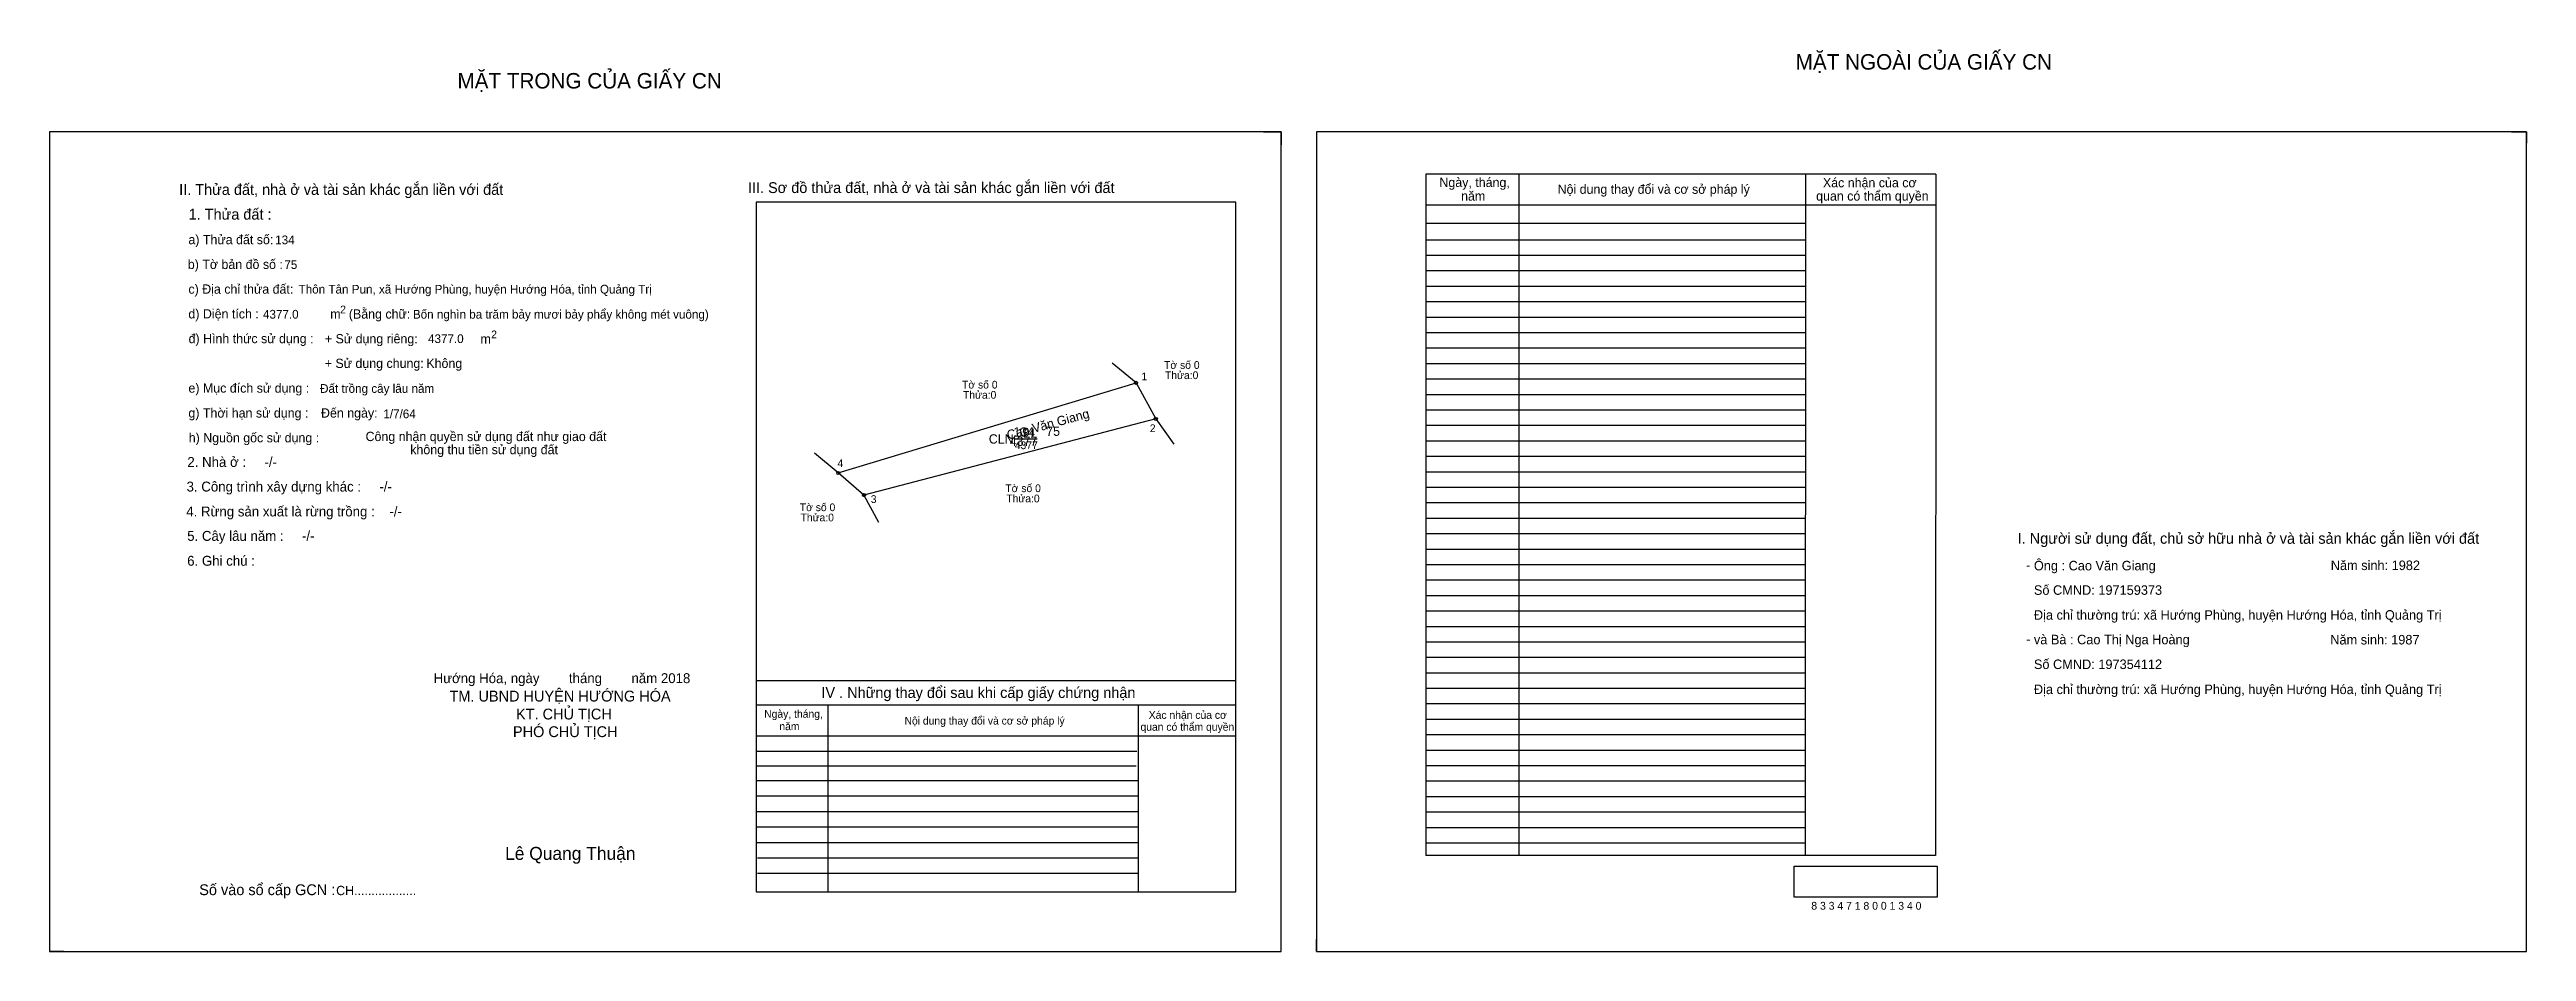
# Model space of a CAD drawing. Extents: x 534624 to 538131, y 1846168 to 1846751.
# Drawn here: x 536530 to 538131, y 1846168 to 1846751 of the extents above.
import ezdxf

# ---------------------------------------------------------------- set-up
doc = ezdxf.new("R2010")
doc.units = 0
for name, color, linetype in [('Default', 7, 'Continuous'), ('Level 10', 7, 'Continuous'), ('Level 11', 7, 'Continuous'), ('Level 13', 7, 'Continuous'), ('Level 2', 7, 'Continuous'), ('Level 27', 7, 'Continuous'), ('Level 3', 7, 'Continuous'), ('Level 36', 7, 'Continuous'), ('Level 4', 7, 'Continuous'), ('Level 5', 7, 'Continuous'), ('Level 55', 7, 'Continuous'), ('Level 6', 7, 'Continuous'), ('Level 7', 7, 'Continuous'), ('Level 8', 7, 'Continuous'), ('Level 9', 7, 'Continuous')]:
    doc.layers.add(name, color=color, linetype=linetype)

msp = doc.modelspace()

# ---------------------------------------------------------------- linework, layer by layer
at = {"layer": 'Level 10'}
for p, q in [((537314.7, 1846697.7), (537326.1, 1846697.7)), ((537326.1, 1846697.7), (537326.1, 1846689.3)), ((538121.5, 1846697.7), (538131.1, 1846697.7)), ((538131.1, 1846697.7), (538131.1, 1846690.3)), ((536529.9, 1846175.5), (536529.9, 1846167.7)), ((536539.1, 1846167.7), (536529.9, 1846167.7)), ((537348.9, 1846167.7), (537348.9, 1846175.5)), ((537348.9, 1846167.7), (537355.9, 1846167.7))]:
    msp.add_line(p, q, dxfattribs=at)
for points in [[(536529.9, 1846167.7), (537326.1, 1846167.7), (537326.1, 1846697.7), (536529.9, 1846697.7)], [(537348.9, 1846167.7), (538131.1, 1846167.7), (538131.1, 1846697.7), (537348.9, 1846697.7)], [(537245.1, 1846512), (537056.4, 1846462.8), (537039.8, 1846477.1), (537232.3, 1846535.4)]]:
    msp.add_lwpolyline(points, close=True, dxfattribs=at)
at = {"layer": 'Level 11'}
for centre in [(537232.3, 1846535.4), (537245.1, 1846512), (537245.1, 1846512), (537039.8, 1846477.1), (537056.4, 1846462.8)]:
    msp.add_circle(centre, 1, dxfattribs=at)
at = {"layer": 'Level 27'}
for p, q in [((537232.3, 1846535.4), (537216.8, 1846548)), ((537245.1, 1846512), (537256.8, 1846495.8)), ((537039.8, 1846477.1), (537024.4, 1846489.8)), ((537056.4, 1846462.8), (537065.9, 1846445.2))]:
    msp.add_line(p, q, dxfattribs=at)
at = {"layer": 'Level 6'}
msp.add_lwpolyline([(537657.8, 1846222.8), (537750.2, 1846222.8), (537750.2, 1846202.9), (537657.8, 1846202.9)], close=True, dxfattribs=at)
at = {"layer": 'Level 7'}
for p, q in [((537664.9, 1846627.7), (537419.7, 1846627.7)), ((537664.9, 1846617.7), (537419.7, 1846617.7)), ((537664.9, 1846607.7), (537419.7, 1846607.7)), ((537664.9, 1846597.7), (537419.7, 1846597.7)), ((537664.9, 1846587.7), (537419.7, 1846587.7)), ((537664.9, 1846577.7), (537419.7, 1846577.7)), ((537664.9, 1846567.7), (537419.7, 1846567.7)), ((537664.9, 1846557.7), (537419.7, 1846557.7)), ((537664.9, 1846547.7), (537419.7, 1846547.7)), ((537664.9, 1846537.7), (537419.7, 1846537.7)), ((537664.9, 1846527.7), (537419.7, 1846527.7)), ((537664.9, 1846517.7), (537419.7, 1846517.7)), ((537664.9, 1846507.7), (537419.7, 1846507.7)), ((537664.9, 1846497.7), (537419.7, 1846497.7)), ((537664.9, 1846487.7), (537419.7, 1846487.7)), ((537664.9, 1846477.7), (537419.7, 1846477.7)), ((537664.9, 1846467.7), (537419.7, 1846467.7)), ((537664.9, 1846457.7), (537419.7, 1846457.7)), ((537664.9, 1846447.7), (537419.7, 1846447.7)), ((537664.9, 1846437.7), (537419.7, 1846437.7)), ((537664.9, 1846427.7), (537419.7, 1846427.7)), ((537664.9, 1846417.7), (537419.7, 1846417.7)), ((537664.9, 1846407.7), (537419.7, 1846407.7)), ((537664.9, 1846397.7), (537419.7, 1846397.7)), ((537664.9, 1846387.7), (537419.7, 1846387.7)), ((537664.9, 1846377.7), (537419.7, 1846377.7)), ((537664.9, 1846367.7), (537419.7, 1846367.7)), ((537664.9, 1846357.7), (537419.7, 1846357.7)), ((537664.9, 1846347.7), (537419.7, 1846347.7)), ((537664.9, 1846337.7), (537419.7, 1846337.7)), ((537664.9, 1846327.7), (537419.7, 1846327.7)), ((537664.9, 1846317.7), (537419.7, 1846317.7)), ((537232.8, 1846297), (536986.7, 1846297)), ((537664.9, 1846307.7), (537419.7, 1846307.7)), ((537664.9, 1846297.7), (537419.7, 1846297.7)), ((537232.4, 1846287.5), (536986.7, 1846287.5)), ((537664.9, 1846287.7), (537419.7, 1846287.7)), ((537233.7, 1846278), (536986.7, 1846278)), ((537233.7, 1846268), (536986.7, 1846268)), ((537664.9, 1846277.7), (537419.7, 1846277.7)), ((537664.9, 1846267.7), (537419.7, 1846267.7)), ((537233.7, 1846258), (536986.7, 1846258)), ((537233.7, 1846248), (536986.7, 1846248)), ((537664.9, 1846257.7), (537419.7, 1846257.7)), ((537664.9, 1846247.7), (537419.7, 1846247.7)), ((537233.7, 1846238), (536986.7, 1846238)), ((537664.9, 1846237.7), (537419.7, 1846237.7)), ((537233.7, 1846228), (536987.5, 1846228)), ((537233.7, 1846218), (536987.5, 1846218))]:
    msp.add_line(p, q, dxfattribs=at)
at = {"layer": 'Level 8'}
for p, q in [((537749.3, 1846670.2), (537419.7, 1846670.2)), ((537419.7, 1846670.2), (537419.7, 1846229.7)), ((537479.7, 1846670.2), (537479.7, 1846229.7)), ((537665, 1846670), (537664.9, 1846229.7)), ((537749.3, 1846670.2), (537749.1, 1846229.7)), ((537296.7, 1846652.3), (536986.7, 1846652.3)), ((536986.7, 1846652.3), (536986.7, 1846206.3)), ((537296.7, 1846206.3), (537296.7, 1846652.3)), ((537749.3, 1846650.2), (537419.7, 1846650.2)), ((537664.9, 1846638.4), (537419.7, 1846638.4)), ((537296.7, 1846342.7), (536986.7, 1846342.7)), ((537296.7, 1846327), (536986.7, 1846327)), ((537033, 1846327), (537033, 1846206.3)), ((537233.7, 1846327), (537233.7, 1846206.3)), ((537296.7, 1846307), (536986.7, 1846307)), ((537749.1, 1846229.7), (537419.7, 1846229.7)), ((536986.7, 1846206.3), (537296.7, 1846206.3))]:
    msp.add_line(p, q, dxfattribs=at)
at = {"layer": 'Level 9'}
msp.add_line((537153.9, 1846499.1), (537168.4, 1846499.1), dxfattribs=at)

# ---------------------------------------------------------------- texts
at = {"layer": 'Default'}
for s, p in [('e) Mục đích sử dụng :', (536619.7, 1846529)), ('g) Thời hạn sử dụng :', (536619.7, 1846512.9)), ('Đến ngày:', (536705.4, 1846512.9)), ('Công nhận quyền sử dụng đất như giao đất', (536734.2, 1846497.7)), ('h) Nguồn gốc sử dụng :', (536619.9, 1846496.9)), ('không thu tiền sử dụng đất', (536763.1, 1846489.2))]:
    msp.add_text(s, height=6, dxfattribs=at).set_placement(p)
at = {"layer": 'Level 13'}
for s, p in [('134', (537155.7, 1846500.7)), ('.', (537151.4, 1846496.6)), ('4377', (537153.9, 1846492.5))]:
    msp.add_text(s, height=5, dxfattribs=at).set_placement(p)
at = {"layer": 'Level 2'}
msp.add_text('Cao Văn Giang', height=6, rotation=15.2551, dxfattribs=at).set_placement((537149.7, 1846498.5))
at = {"layer": 'Level 3'}
msp.add_text('CLN', height=6, dxfattribs=at).set_placement((537137.1, 1846496.1))
at = {"layer": 'Level 36'}
for s, p in [('Tờ số 0', (537119.8, 1846531.7)), ('Tờ số 0', (537250.4, 1846544.4)), ('Thửa:0', (537251, 1846537.8)), ('Thửa:0', (537120.4, 1846525.1)), ('Tờ số 0', (537014.9, 1846452.4)), ('Tờ số 0', (537147.8, 1846464.7)), ('Thửa:0', (537148.4, 1846458.1)), ('Thửa:0', (537015.4, 1846445.8))]:
    msp.add_text(s, height=5, dxfattribs=at).set_placement(p)
at = {"layer": 'Level 4'}
msp.add_text('134', height=6, dxfattribs=at).set_placement((537153, 1846500.6))
at = {"layer": 'Level 5'}
msp.add_text('4377', height=6, dxfattribs=at).set_placement((537150.6, 1846494.6))
at = {"layer": 'Level 55'}
for s, height, p in [('1', 0.8, (537232.1, 1846535.4)), ('0', 0.22, (537232.2, 1846535.2)), ('0', 0.22, (537232.2, 1846535.2)), ('0', 0.22, (537232.2, 1846535.2)), ('2', 0.8, (537244.8, 1846512)), ('0', 0.22, (537245, 1846511.8)), ('0', 0.22, (537245, 1846511.8)), ('0', 0.22, (537245, 1846511.8)), ('0', 0.22, (537245, 1846511.8)), ('4', 0.8, (537039.5, 1846477.1)), ('0', 0.22, (537039.7, 1846476.9)), ('0', 0.22, (537039.7, 1846476.9)), ('3', 0.8, (537056.2, 1846462.8)), ('0', 0.22, (537056.4, 1846462.6)), ('0', 0.22, (537056.4, 1846462.6)), ('0', 0.22, (537056.4, 1846462.6))]:
    msp.add_text(s, height=height, dxfattribs=at).set_placement(p)
at = {"layer": 'Level 6'}
for s, height, p in [('134', 5.63, (536675.8, 1846625)), ('75', 5.63, (536681.7, 1846609)), ('Thôn Tân Pun, xã Hướng Phùng, huyện Hướng Hóa, tỉnh Quảng Trị', 5.64, (536690.9, 1846593.1)), ('4377.0', 5.63, (536667.9, 1846576.9)), ('Bốn nghìn ba trăm bảy mươi bảy phẩy không mét vuông)', 5.632, (536764.8, 1846576.9)), ('4377.0', 5.63, (536774.6, 1846561.1)), ('Đất trồng cây lâu năm', 5.64, (536704.8, 1846528.9)), ('1/7/64', 5.64, (536745.7, 1846512.5)), ('Ông : Cao Văn Giang', 6.16, (537812.7, 1846414.1)), ('Năm sinh: 1982', 6.16, (538004.6, 1846414.3)), ('Số CMND: 197159373', 6.16, (537812.7, 1846398.3)), ('Địa chỉ thường trú: xã Hướng Phùng, huyện Hướng Hóa, tỉnh Quảng Trị', 6.16, (537812.7, 1846382.2)), ('và Bà : Cao Thị Nga Hoàng', 6.16, (537812.7, 1846366.3)), ('Năm sinh: 1987', 6.16, (538004.3, 1846366.2)), ('Số CMND: 197354112', 6.16, (537812.7, 1846350.3)), ('Địa chỉ thường trú: xã Hướng Phùng, huyện Hướng Hóa, tỉnh Quảng Trị', 6.16, (537812.7, 1846334.1)), ('8 3 3 4 7 1 8 0 0 1 3 4 0', 5.04, (537668.8, 1846194.7))]:
    msp.add_text(s, height=height, dxfattribs=at).set_placement(p)
at = {"layer": 'Level 7'}
for s, height, p in [('MẶT NGOÀI CỦA GIẤY CN', 10, (537658.7, 1846737.9)), ('MẶT TRONG CỦA GIẤY CN', 10, (536793.6, 1846725.7)), ('II. Thửa đất, nhà ở và tài sản khác gắn liền với đất', 7, (536613.7, 1846656.9)), ('III. Sơ đồ thửa đất, nhà ở và tài sản khác gắn liền với đất', 7, (536981.4, 1846658.1)), ('Ngày, tháng,', 6, (537428.4, 1846662)), ('Nội dung thay đổi và cơ sở pháp lý', 6, (537504.8, 1846657.6)), ('Xác nhận của cơ', 6, (537676.3, 1846661.8)), ('1. Thửa đất :', 7, (536619.8, 1846640.9)), ('năm', 6, (537442.4, 1846653.2)), (' quan có thẩm quyền', 6, (537669.7, 1846653.2)), ('a) Thửa đất số:', 6, (536619.7, 1846625)), ('b) Tờ bản đồ số :', 6, (536619.3, 1846609)), ('c) Địa chỉ thửa đất:', 6, (536619.7, 1846593)), ('2', 5, (536717.8, 1846580.3)), ('(Bằng chữ:', 6, (536723.4, 1846576.9)), ('d) Diện tích :', 6, (536619.7, 1846577)), ('m', 6, (536711.4, 1846576.9)), ('2', 5, (536815.4, 1846564.2)), ('đ) Hình thức sử dụng :', 6, (536619.8, 1846561)), ('+ Sử dụng riêng:', 6, (536707.9, 1846560.9)), ('m', 6, (536808.5, 1846560.8)), ('+ Sử dụng chung:', 6, (536707.8, 1846545)), ('Không', 6, (536773.5, 1846545)), ('75', 6, (537174.2, 1846501.1)), ('2. Nhà ở :     -/-', 6.4, (536619, 1846481)), ('3. Công trình xây dựng khác :     -/-', 6.4, (536618.5, 1846465.1)), ('4. Rừng sản xuất là rừng trồng :    -/-', 6.4, (536618.3, 1846449)), ('5. Cây lâu năm :     -/-', 6.4, (536618.9, 1846433.2)), ('I. Người sử dụng đất, chủ sở hữu nhà ở và tài sản khác gắn liền với đất', 7, (537802.2, 1846431.3)), ('6. Ghi chú :', 6.4, (536618.9, 1846417.1)), ('-', 6.4, (537807.6, 1846414.3)), ('-', 6.4, (537807.7, 1846366.5)), ('Hướng Hóa, ngày        tháng        năm 2018', 6.4, (536778.2, 1846341.2)), ('TM. UBND HUYỆN HƯỚNG HÓA', 7, (536788.5, 1846329.3)), ('IV . Những thay đổi sau khi cấp giấy chứng nhận', 7, (537028.9, 1846331.6)), ('PHÓ CHỦ TỊCH', 7, (536829.5, 1846306.3)), ('KT. CHỦ TỊCH', 7, (536831.5, 1846317.7)), ('Ngày, tháng,', 5, (536991.9, 1846318.8)), ('năm', 5, (537001.7, 1846310.8)), ('Nội dung thay đổi và cơ sở pháp lý', 5, (537082.6, 1846314.4)), (' quan có thẩm quyền', 5, (537233.3, 1846310.4)), ('Xác nhận của cơ', 5, (537240.5, 1846318.1)), ('Lê Quang Thuận', 8.4, (536824.4, 1846226.9)), ('Số vào sổ cấp GCN :', 7, (536626.7, 1846204.1)), ('CH..................', 6, (536715.2, 1846204.1))]:
    msp.add_text(s, height=height, dxfattribs=at).set_placement(p)
at = {"layer": 'Level 9'}
for s, p in [('1', (537235.8, 1846537)), ('2', (537241.2, 1846503.5)), ('4', (537039.3, 1846480.9)), ('3', (537060.8, 1846457.7))]:
    msp.add_text(s, height=5, dxfattribs=at).set_placement(p)

doc.saveas('drawing.dxf')
